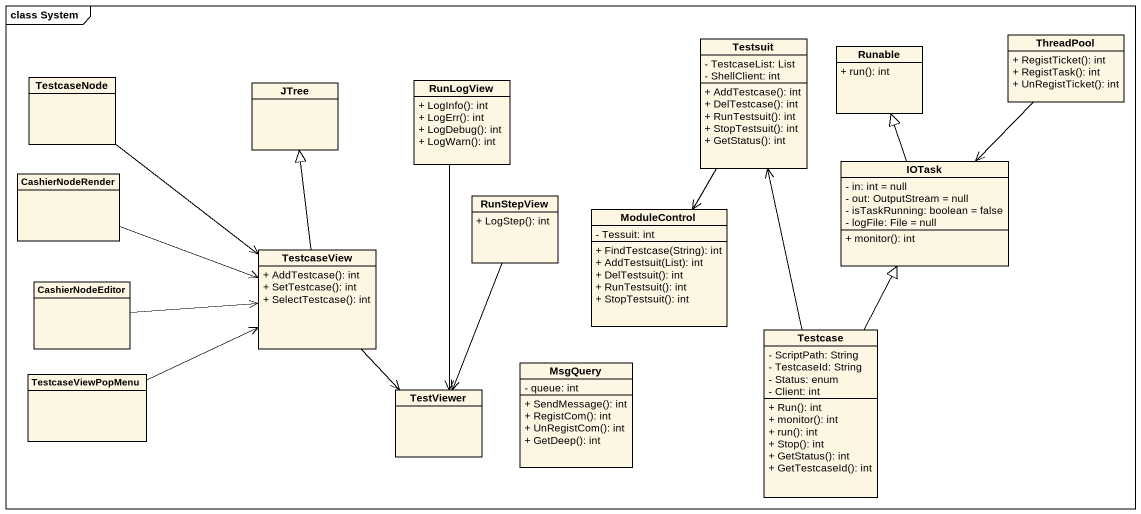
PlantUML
@startuml
mainframe class System
hide circle
hide empty members
skinparam classAttributeIconSize 0
class Testsuit {
  - TestcaseList: List
  - ShellClient: int
  + AddTestcase(): int
  + DelTestcase(): int
  + RunTestsuit(): int
  + StopTestsuit(): int
  + GetStatus(): int
}
class ThreadPool {
  + RegistTicket(): int
  + RegistTask(): int
  + UnRegistTicket(): int
}
class TestcaseNode
class JTree
class RunLogView {
  + LogInfo(): int
  + LogErr(): int
  + LogDebug(): int
  + LogWarn(): int
}
class Runable {
  + run(): int
}
class CashierNodeRender
class IOTask {
  - in: int = null
  - out: OutputStream = null
  - isTaskRunning: boolean = false
  - logFile: File = null
  + monitor(): int
}
class RunStepView {
  + LogStep(): int
}
class ModuleControl {
  - Tessuit: int
  + FindTestcase(String): int
  + AddTestsuit(List): int
  + DelTestsuit(): int
  + RunTestsuit(): int
  + StopTestsuit(): int
}
class TestcaseView {
  + AddTestcase(): int
  + SetTestcase(): int
  + SelectTestcase(): int
}
class CashierNodeEditor
class Testcase {
  - ScriptPath: String
  - TestcaseId: String
  - Status: enum
  - Client: int
  + Run(): int
  + monitor(): int
  + run(): int
  + Stop(): int
  + GetStatus(): int
  + GetTestcaseId(): int
}
class TestcaseViewPopMenu
class TestViewer
class MsgQuery {
  - queue: int
  + SendMessage(): int
  + RegistCom(): int
  + UnRegistCom(): int
  + GetDeep(): int
}
Testsuit --> ModuleControl
ThreadPool --> IOTask
TestcaseNode --> TestcaseView
RunLogView --> TestViewer
CashierNodeRender -right-> TestcaseView
IOTask -up-|> Runable
RunStepView --> TestViewer
TestcaseView -up-|> JTree
TestcaseView --> TestViewer
CashierNodeEditor -right-> TestcaseView
Testcase -up-> Testsuit
Testcase -up-|> IOTask
TestcaseViewPopMenu -right-> TestcaseView
@enduml
